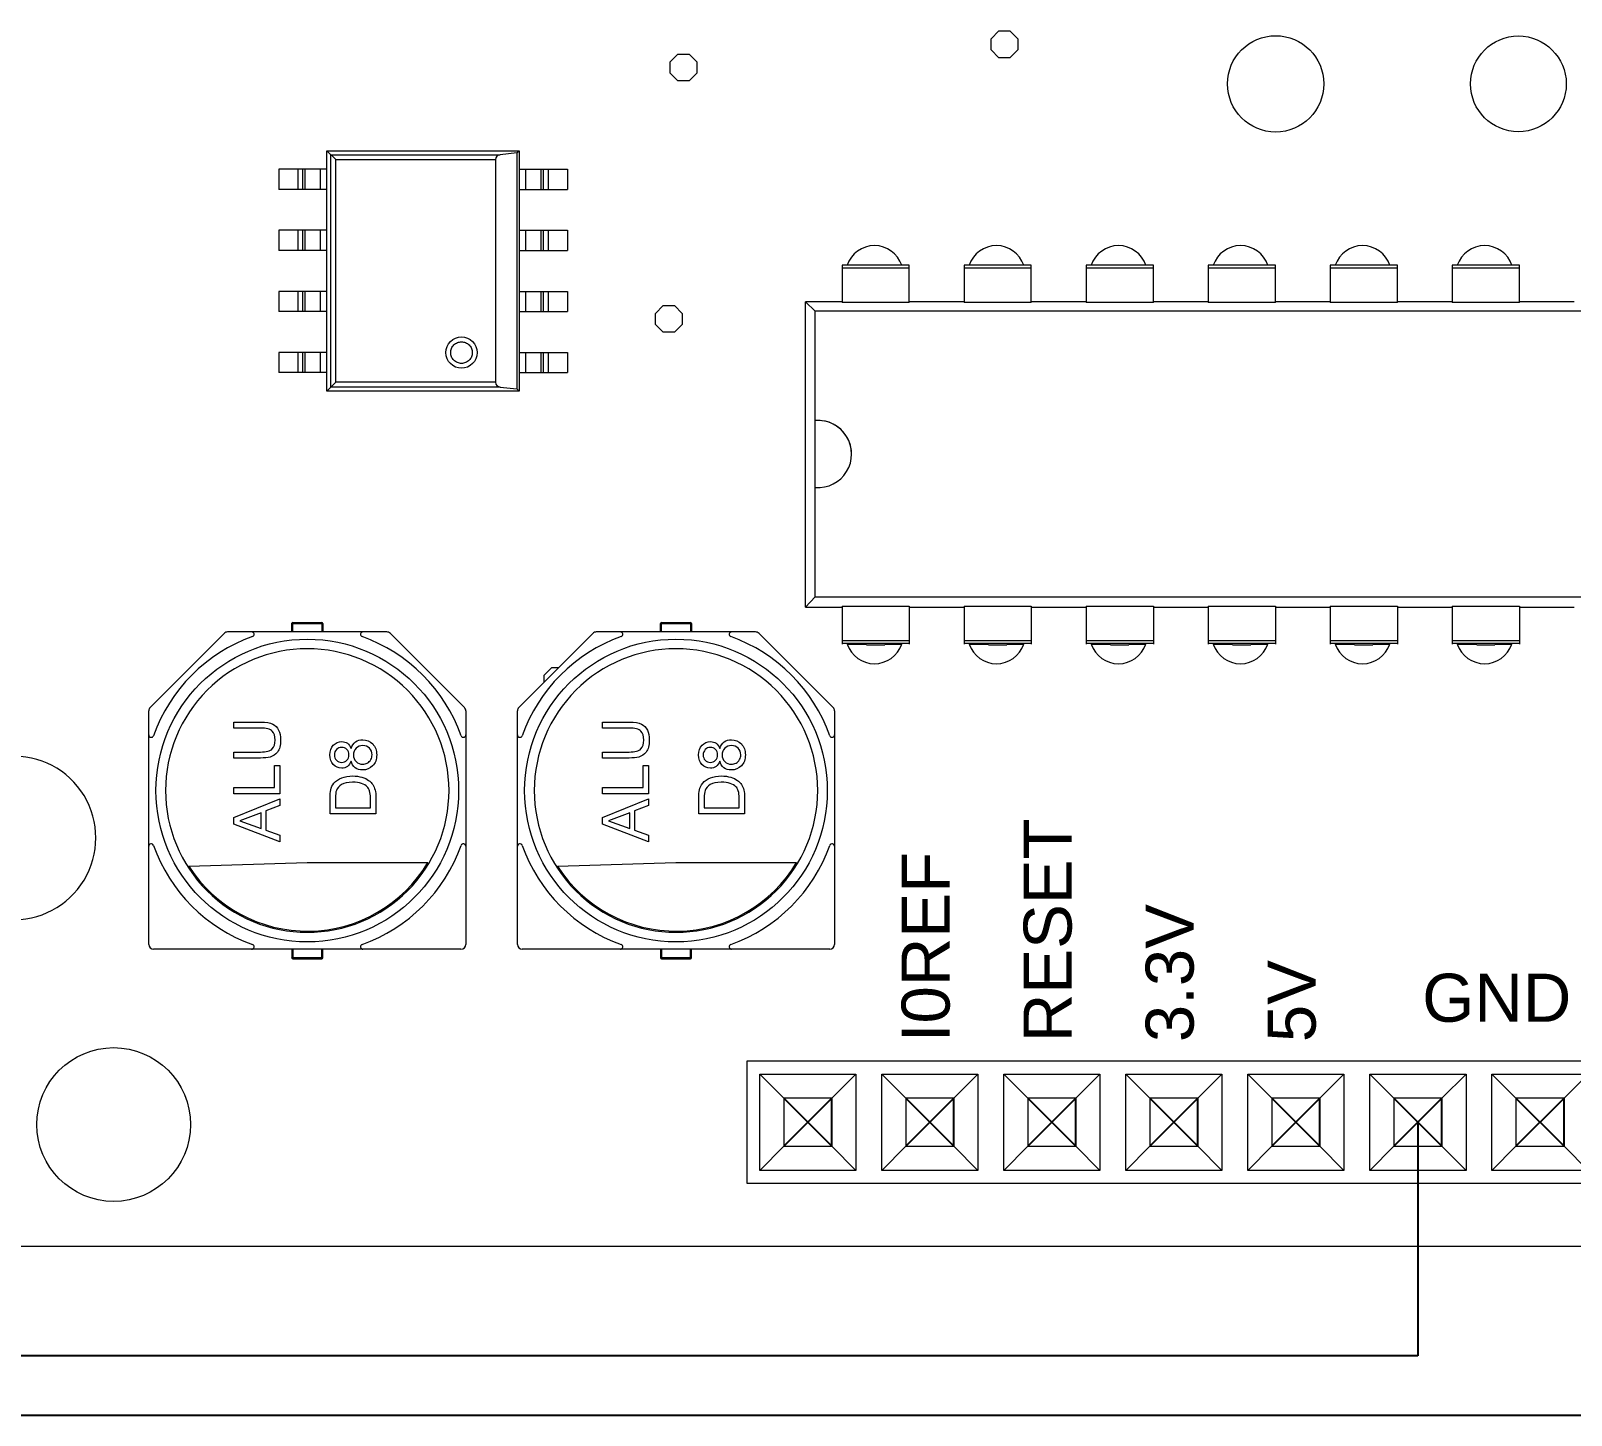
# Model space of a CAD drawing. Header units: millimetres. Extents: x 2530 to 3205, y 1639 to 2211.
# Drawn here: x 2886.7 to 2965.3, y 1768 to 1838.7 of the extents above; entities that cross this region are included whole.
import ezdxf

# ---------------------------------------------------------------- set-up
doc = ezdxf.new("R2010")
doc.units = ezdxf.units.MM
doc.linetypes.add('CONTINU', pattern=[0])
for name, color, linetype in [('1', 1, 'Continuous'), ('2', 2, 'CONTINU'), ('3', 3, 'CONTINU')]:
    doc.layers.add(name, color=color, linetype=linetype)
doc.styles.get("Standard").update_dxf_attribs({"font": 'arial.ttf'})

msp = doc.modelspace()

# ---------------------------------------------------------------- linework, layer by layer
for p, q in [((2957.48, 1782.983), (2957.48, 1771.064)), ((2957.48, 1771.064), (2746.466, 1771.064))]:
    msp.add_line(p, q)
at = {"color": 2}
msp.add_line((2827.461, 1768.041), (3038.174, 1768.041), dxfattribs=at)
at = {"layer": '1', "color": 7, "linetype": 'Continuous', "lineweight": 15}
for p, q in [((2935.689, 1838.266), (2936.09, 1838.667)), ((2935.689, 1837.698), (2935.689, 1838.266)), ((2936.09, 1838.667), (2936.657, 1838.667)), ((2936.657, 1838.667), (2937.059, 1838.266)), ((2937.059, 1838.266), (2937.059, 1837.698)), ((2919.31, 1837.083), (2919.711, 1837.484)), ((2919.711, 1837.484), (2920.279, 1837.484)), ((2920.279, 1837.484), (2920.68, 1837.083)), ((2936.09, 1837.297), (2935.689, 1837.698)), ((2936.657, 1837.297), (2936.09, 1837.297)), ((2937.059, 1837.698), (2936.657, 1837.297)), ((2919.31, 1836.515), (2919.31, 1837.083)), ((2919.711, 1836.114), (2919.31, 1836.515)), ((2920.68, 1836.515), (2920.279, 1836.114)), ((2920.68, 1837.083), (2920.68, 1836.515)), ((2920.279, 1836.114), (2919.711, 1836.114)), ((2902.247, 1832.1), (2901.8, 1832.547)), ((2901.8, 1832.547), (2911.607, 1832.547)), ((2901.8, 1820.288), (2901.8, 1832.547)), ((2902.004, 1832.343), (2910.639, 1832.343)), ((2902.004, 1820.492), (2902.004, 1832.343)), ((2902.247, 1832.1), (2910.396, 1832.1)), ((2902.247, 1820.735), (2902.247, 1832.1)), ((2910.396, 1832.1), (2910.396, 1820.735)), ((2911.496, 1832.436), (2910.639, 1832.343)), ((2911.496, 1832.436), (2911.607, 1832.547)), ((2911.496, 1832.436), (2911.496, 1820.399)), ((2911.607, 1832.547), (2911.607, 1820.288)), ((2901.8, 1831.603), (2899.334, 1831.603)), ((2899.334, 1831.603), (2899.334, 1830.574)), ((2900.322, 1830.574), (2900.322, 1831.603)), ((2900.552, 1831.603), (2900.552, 1830.574)), ((2900.674, 1831.603), (2900.674, 1830.574)), ((2901.452, 1831.603), (2901.452, 1830.574)), ((2911.607, 1831.603), (2914.073, 1831.603)), ((2911.955, 1830.574), (2911.955, 1831.603)), ((2912.733, 1830.574), (2912.733, 1831.603)), ((2912.855, 1830.574), (2912.855, 1831.603)), ((2913.086, 1831.603), (2913.086, 1830.574)), ((2914.073, 1831.603), (2914.073, 1830.574)), ((2901.8, 1830.574), (2899.334, 1830.574)), ((2911.607, 1830.574), (2914.073, 1830.574)), ((2901.8, 1828.49), (2899.334, 1828.49)), ((2899.334, 1828.49), (2899.334, 1827.46)), ((2900.322, 1827.46), (2900.322, 1828.49)), ((2900.552, 1828.49), (2900.552, 1827.46)), ((2900.674, 1828.49), (2900.674, 1827.46)), ((2901.452, 1828.49), (2901.452, 1827.46)), ((2911.607, 1828.49), (2914.073, 1828.49)), ((2911.955, 1827.46), (2911.955, 1828.49)), ((2912.733, 1827.46), (2912.733, 1828.49)), ((2912.855, 1827.46), (2912.855, 1828.49)), ((2913.086, 1828.49), (2913.086, 1827.46)), ((2914.073, 1828.49), (2914.073, 1827.46)), ((2901.8, 1827.46), (2899.334, 1827.46)), ((2911.607, 1827.46), (2914.073, 1827.46)), ((2928.093, 1826.709), (2928.093, 1824.803)), ((2931.518, 1826.709), (2928.093, 1826.709)), ((2931.518, 1826.554), (2928.093, 1826.554)), ((2931.518, 1824.803), (2931.518, 1826.709)), ((2934.321, 1826.709), (2934.321, 1824.803)), ((2937.746, 1826.709), (2934.321, 1826.709)), ((2937.746, 1826.554), (2934.321, 1826.554)), ((2937.746, 1824.803), (2937.746, 1826.709)), ((2940.548, 1826.709), (2940.548, 1824.803)), ((2943.974, 1826.709), (2940.548, 1826.709)), ((2943.974, 1826.554), (2940.548, 1826.554)), ((2943.974, 1824.803), (2943.974, 1826.709)), ((2946.776, 1826.709), (2946.776, 1824.803)), ((2950.201, 1826.709), (2946.776, 1826.709)), ((2950.201, 1826.554), (2946.776, 1826.554)), ((2950.201, 1824.803), (2950.201, 1826.709)), ((2953.004, 1826.709), (2953.004, 1824.803)), ((2956.429, 1826.709), (2953.004, 1826.709)), ((2956.429, 1826.554), (2953.004, 1826.554)), ((2956.429, 1824.803), (2956.429, 1826.709)), ((2959.231, 1826.709), (2959.231, 1824.803)), ((2962.656, 1826.709), (2959.231, 1826.709)), ((2962.656, 1826.554), (2959.231, 1826.554)), ((2962.656, 1824.803), (2962.656, 1826.709)), ((2901.8, 1825.376), (2899.334, 1825.376)), ((2899.334, 1825.376), (2899.334, 1824.346)), ((2900.322, 1824.346), (2900.322, 1825.376)), ((2900.552, 1825.376), (2900.552, 1824.346)), ((2900.674, 1825.376), (2900.674, 1824.346)), ((2901.452, 1825.376), (2901.452, 1824.346)), ((2911.607, 1825.376), (2914.073, 1825.376)), ((2911.955, 1824.346), (2911.955, 1825.376)), ((2912.733, 1824.346), (2912.733, 1825.376)), ((2912.855, 1824.346), (2912.855, 1825.376)), ((2913.086, 1825.376), (2913.086, 1824.346)), ((2914.073, 1825.376), (2914.073, 1824.346)), ((2926.225, 1809.271), (2926.225, 1824.84)), ((2926.225, 1824.84), (2926.722, 1824.363)), ((2928.093, 1824.84), (2926.225, 1824.84)), ((2931.518, 1824.803), (2928.093, 1824.803)), ((2934.321, 1824.84), (2931.518, 1824.84)), ((2937.746, 1824.803), (2934.321, 1824.803)), ((2940.548, 1824.84), (2937.746, 1824.84)), ((2943.974, 1824.803), (2940.548, 1824.803)), ((2946.776, 1824.84), (2943.974, 1824.84)), ((2950.201, 1824.803), (2946.776, 1824.803)), ((2953.004, 1824.84), (2950.201, 1824.84)), ((2956.429, 1824.803), (2953.004, 1824.803)), ((2959.231, 1824.84), (2956.429, 1824.84)), ((2962.656, 1824.803), (2959.231, 1824.803)), ((2965.459, 1824.84), (2962.656, 1824.84)), ((2901.8, 1824.346), (2899.334, 1824.346)), ((2911.607, 1824.346), (2914.073, 1824.346)), ((2918.563, 1824.254), (2918.964, 1824.655)), ((2918.563, 1823.686), (2918.563, 1824.254)), ((2918.964, 1824.655), (2919.531, 1824.655)), ((2919.531, 1824.655), (2919.933, 1824.254)), ((2919.933, 1824.254), (2919.933, 1823.686)), ((2926.722, 1818.782), (2926.722, 1824.363)), ((3013.849, 1824.363), (2926.722, 1824.363)), ((2918.964, 1823.285), (2918.563, 1823.686)), ((2919.531, 1823.285), (2918.964, 1823.285)), ((2919.933, 1823.686), (2919.531, 1823.285)), ((2901.8, 1822.262), (2899.334, 1822.262)), ((2899.334, 1822.262), (2899.334, 1821.232)), ((2900.322, 1821.232), (2900.322, 1822.262)), ((2900.552, 1822.262), (2900.552, 1821.232)), ((2900.674, 1822.262), (2900.674, 1821.232)), ((2901.452, 1822.262), (2901.452, 1821.232)), ((2911.607, 1822.262), (2914.073, 1822.262)), ((2911.955, 1821.232), (2911.955, 1822.262)), ((2912.733, 1821.232), (2912.733, 1822.262)), ((2912.855, 1821.232), (2912.855, 1822.262)), ((2913.086, 1822.262), (2913.086, 1821.232)), ((2914.073, 1822.262), (2914.073, 1821.232)), ((2901.8, 1821.232), (2899.334, 1821.232)), ((2911.607, 1821.232), (2914.073, 1821.232)), ((2902.247, 1820.735), (2901.8, 1820.288)), ((2911.607, 1820.288), (2901.8, 1820.288)), ((2910.639, 1820.492), (2902.004, 1820.492)), ((2910.396, 1820.735), (2902.247, 1820.735)), ((2910.639, 1820.492), (2911.496, 1820.399)), ((2911.607, 1820.288), (2911.496, 1820.399)), ((2926.705, 1818.78), (2926.722, 1818.782)), ((2926.705, 1818.78), (2926.705, 1815.369)), ((2926.722, 1815.368), (2926.705, 1815.369)), ((2926.722, 1809.788), (2926.722, 1815.368)), ((2926.722, 1809.788), (2926.225, 1809.271)), ((2926.722, 1809.788), (3013.849, 1809.788)), ((2926.225, 1809.271), (2928.093, 1809.271)), ((2928.093, 1809.31), (2931.518, 1809.31)), ((2928.093, 1809.31), (2928.093, 1807.373)), ((2931.518, 1809.31), (2931.518, 1807.373)), ((2931.518, 1809.271), (2934.321, 1809.271)), ((2934.321, 1809.31), (2937.746, 1809.31)), ((2934.321, 1809.31), (2934.321, 1807.373)), ((2937.746, 1809.31), (2937.746, 1807.373)), ((2937.746, 1809.271), (2940.548, 1809.271)), ((2940.548, 1809.31), (2943.974, 1809.31)), ((2940.548, 1809.31), (2940.548, 1807.373)), ((2943.974, 1809.31), (2943.974, 1807.373)), ((2943.974, 1809.271), (2946.776, 1809.271)), ((2946.776, 1809.31), (2950.201, 1809.31)), ((2946.776, 1809.31), (2946.776, 1807.373)), ((2950.201, 1809.31), (2950.201, 1807.373)), ((2950.201, 1809.271), (2953.004, 1809.271)), ((2953.004, 1809.31), (2956.429, 1809.31)), ((2953.004, 1809.31), (2953.004, 1807.373)), ((2956.429, 1809.31), (2956.429, 1807.373)), ((2956.429, 1809.271), (2959.231, 1809.271)), ((2959.231, 1809.31), (2962.656, 1809.31)), ((2959.231, 1809.31), (2959.231, 1807.373)), ((2962.656, 1809.31), (2962.656, 1807.373)), ((2962.656, 1809.271), (2965.459, 1809.271)), ((2899.997, 1807.999), (2899.997, 1808.428)), ((2899.997, 1808.428), (2901.591, 1808.428)), ((2900.058, 1807.999), (2900.058, 1808.489)), ((2900.058, 1808.489), (2901.529, 1808.489)), ((2901.529, 1808.489), (2901.529, 1807.999)), ((2901.591, 1808.428), (2901.591, 1807.999)), ((2918.814, 1807.999), (2918.814, 1808.428)), ((2918.814, 1808.428), (2920.408, 1808.428)), ((2918.876, 1807.999), (2918.876, 1808.489)), ((2918.876, 1808.489), (2920.347, 1808.489)), ((2920.347, 1808.489), (2920.347, 1807.999)), ((2920.408, 1808.428), (2920.408, 1807.999)), ((2892.774, 1804.148), (2896.554, 1807.927)), ((2904.86, 1807.999), (2896.727, 1807.999)), ((2905.034, 1807.927), (2908.813, 1804.148)), ((2911.592, 1804.148), (2915.371, 1807.927)), ((2923.678, 1807.999), (2915.545, 1807.999)), ((2923.851, 1807.927), (2927.63, 1804.148)), ((2928.093, 1807.56), (2931.518, 1807.56)), ((2934.321, 1807.56), (2937.746, 1807.56)), ((2940.548, 1807.56), (2943.974, 1807.56)), ((2946.776, 1807.56), (2950.201, 1807.56)), ((2953.004, 1807.56), (2956.429, 1807.56)), ((2959.231, 1807.56), (2962.656, 1807.56)), ((2931.518, 1807.403), (2928.093, 1807.403)), ((2928.35, 1807.369), (2929.339, 1807.365)), ((2929.339, 1807.365), (2929.339, 1807.346)), ((2929.339, 1807.346), (2930.273, 1807.346)), ((2930.273, 1807.365), (2931.131, 1807.368)), ((2930.273, 1807.346), (2930.273, 1807.365)), ((2937.746, 1807.403), (2934.321, 1807.403)), ((2934.578, 1807.369), (2935.566, 1807.365)), ((2935.566, 1807.365), (2935.566, 1807.346)), ((2935.566, 1807.346), (2936.5, 1807.346)), ((2936.5, 1807.365), (2937.358, 1807.368)), ((2936.5, 1807.346), (2936.5, 1807.365)), ((2943.974, 1807.403), (2940.548, 1807.403)), ((2940.806, 1807.369), (2941.794, 1807.365)), ((2941.794, 1807.365), (2941.794, 1807.346)), ((2941.794, 1807.346), (2942.728, 1807.346)), ((2942.728, 1807.365), (2943.586, 1807.368)), ((2942.728, 1807.346), (2942.728, 1807.365)), ((2950.201, 1807.403), (2946.776, 1807.403)), ((2947.033, 1807.369), (2948.022, 1807.365)), ((2948.022, 1807.365), (2948.022, 1807.346)), ((2948.022, 1807.346), (2948.956, 1807.346)), ((2948.956, 1807.365), (2949.814, 1807.368)), ((2948.956, 1807.346), (2948.956, 1807.365)), ((2956.429, 1807.403), (2953.004, 1807.403)), ((2953.261, 1807.369), (2954.249, 1807.365)), ((2954.249, 1807.365), (2954.249, 1807.346)), ((2954.249, 1807.346), (2955.183, 1807.346)), ((2955.183, 1807.365), (2956.041, 1807.368)), ((2955.183, 1807.346), (2955.183, 1807.365)), ((2962.656, 1807.403), (2959.231, 1807.403)), ((2959.489, 1807.369), (2960.477, 1807.365)), ((2960.477, 1807.365), (2960.477, 1807.346)), ((2960.477, 1807.346), (2961.411, 1807.346)), ((2961.411, 1807.365), (2962.269, 1807.368)), ((2961.411, 1807.346), (2961.411, 1807.365)), ((2912.877, 1805.791), (2913.278, 1806.192)), ((2913.278, 1806.192), (2913.636, 1806.192)), ((2912.877, 1805.432), (2912.877, 1805.791)), ((2892.703, 1792.062), (2892.703, 1803.974)), ((2908.885, 1803.974), (2908.885, 1792.062)), ((2911.52, 1792.062), (2911.52, 1803.974)), ((2927.702, 1803.974), (2927.702, 1792.062)), ((2897.051, 1803.403), (2898.405, 1803.403)), ((2897.051, 1803.092), (2897.051, 1803.403)), ((2898.4, 1803.092), (2897.051, 1803.092)), ((2915.869, 1803.403), (2917.223, 1803.403)), ((2915.869, 1803.092), (2915.869, 1803.403)), ((2917.218, 1803.092), (2915.869, 1803.092)), ((2897.051, 1801.566), (2897.051, 1801.874)), ((2897.051, 1801.874), (2898.4, 1801.874)), ((2898.405, 1801.566), (2897.051, 1801.566)), ((2899.114, 1801.194), (2899.392, 1801.194)), ((2899.114, 1800.056), (2899.114, 1801.194)), ((2899.392, 1801.194), (2899.392, 1799.747)), ((2915.869, 1801.566), (2915.869, 1801.874)), ((2915.869, 1801.874), (2917.218, 1801.874)), ((2917.223, 1801.566), (2915.869, 1801.566)), ((2917.931, 1800.056), (2917.931, 1801.194)), ((2917.931, 1801.194), (2918.209, 1801.194)), ((2918.209, 1801.194), (2918.209, 1799.747)), ((2897.051, 1800.056), (2899.114, 1800.056)), ((2897.051, 1799.747), (2897.051, 1800.056)), ((2899.392, 1799.747), (2897.051, 1799.747)), ((2904.295, 1799.56), (2904.295, 1798.716)), ((2915.869, 1799.747), (2915.869, 1800.056)), ((2915.869, 1800.056), (2917.931, 1800.056)), ((2918.209, 1799.747), (2915.869, 1799.747)), ((2923.113, 1799.56), (2923.113, 1798.716)), ((2897.051, 1798.533), (2899.392, 1799.487)), ((2898.434, 1798.775), (2897.348, 1798.363)), ((2898.434, 1797.97), (2898.434, 1798.775)), ((2899.392, 1799.138), (2898.679, 1798.867)), ((2898.679, 1798.867), (2898.679, 1797.887)), ((2899.392, 1799.487), (2899.392, 1799.138)), ((2901.955, 1798.716), (2901.955, 1799.522)), ((2902.231, 1799.517), (2902.231, 1799.025)), ((2902.231, 1799.025), (2904.019, 1799.025)), ((2904.019, 1799.025), (2904.019, 1799.526)), ((2915.869, 1798.533), (2918.209, 1799.487)), ((2917.251, 1798.775), (2916.166, 1798.363)), ((2917.251, 1797.97), (2917.251, 1798.775)), ((2918.209, 1799.138), (2917.497, 1798.867)), ((2917.497, 1798.867), (2917.497, 1797.887)), ((2918.209, 1799.487), (2918.209, 1799.138)), ((2920.772, 1798.716), (2920.772, 1799.522)), ((2921.049, 1799.517), (2921.049, 1799.025)), ((2921.049, 1799.025), (2922.836, 1799.025)), ((2922.836, 1799.025), (2922.836, 1799.526)), ((2897.051, 1798.199), (2897.051, 1798.533)), ((2899.392, 1797.3), (2897.051, 1798.199)), ((2897.348, 1798.363), (2898.434, 1797.97)), ((2904.295, 1798.716), (2901.955, 1798.716)), ((2915.869, 1798.199), (2915.869, 1798.533)), ((2918.209, 1797.3), (2915.869, 1798.199)), ((2916.166, 1798.363), (2917.251, 1797.97)), ((2923.113, 1798.716), (2920.772, 1798.716)), ((2898.679, 1797.887), (2899.392, 1797.628)), ((2899.392, 1797.628), (2899.392, 1797.3)), ((2917.497, 1797.887), (2918.209, 1797.628)), ((2918.209, 1797.628), (2918.209, 1797.3)), ((2894.746, 1796.054), (2900.794, 1796.23)), ((2900.794, 1796.23), (2906.95, 1796.23)), ((2913.563, 1796.054), (2919.611, 1796.23)), ((2919.611, 1796.23), (2925.768, 1796.23)), ((2908.639, 1791.817), (2892.948, 1791.817)), ((2899.997, 1791.817), (2899.997, 1791.388)), ((2900.058, 1791.817), (2900.058, 1791.326)), ((2901.529, 1791.326), (2901.529, 1791.817)), ((2901.591, 1791.388), (2901.591, 1791.817)), ((2927.457, 1791.817), (2911.765, 1791.817)), ((2918.814, 1791.817), (2918.814, 1791.388)), ((2918.876, 1791.817), (2918.876, 1791.326)), ((2920.347, 1791.326), (2920.347, 1791.817)), ((2920.408, 1791.388), (2920.408, 1791.817)), ((2899.997, 1791.388), (2901.591, 1791.388)), ((2900.058, 1791.326), (2901.529, 1791.326)), ((2918.814, 1791.388), (2920.408, 1791.388)), ((2918.876, 1791.326), (2920.347, 1791.326)), ((2923.228, 1786.097), (2923.228, 1779.87)), ((2960.594, 1786.097), (2923.228, 1786.097)), ((2923.89, 1785.435), (2928.794, 1785.435)), ((2923.89, 1780.532), (2923.89, 1785.435)), ((2925.116, 1784.209), (2923.89, 1785.435)), ((2928.794, 1785.435), (2927.568, 1784.209)), ((2928.794, 1785.435), (2928.794, 1780.532)), ((2931.344, 1784.209), (2930.118, 1785.435)), ((2930.118, 1785.435), (2935.022, 1785.435)), ((2930.118, 1780.532), (2930.118, 1785.435)), ((2935.022, 1785.435), (2933.796, 1784.209)), ((2935.022, 1785.435), (2935.022, 1780.532)), ((2973.049, 1786.097), (2935.684, 1786.097)), ((2936.346, 1785.435), (2941.249, 1785.435)), ((2936.346, 1780.532), (2936.346, 1785.435)), ((2937.572, 1784.209), (2936.346, 1785.435)), ((2941.249, 1785.435), (2940.023, 1784.209)), ((2941.249, 1785.435), (2941.249, 1780.532)), ((2943.799, 1784.209), (2942.573, 1785.435)), ((2942.573, 1785.435), (2947.477, 1785.435)), ((2942.573, 1780.532), (2942.573, 1785.435)), ((2947.477, 1785.435), (2946.251, 1784.209)), ((2947.477, 1785.435), (2947.477, 1780.532)), ((2948.801, 1780.532), (2948.801, 1785.435)), ((2950.027, 1784.209), (2948.801, 1785.435)), ((2948.801, 1785.435), (2953.704, 1785.435)), ((2953.704, 1785.435), (2952.479, 1784.209)), ((2953.704, 1785.435), (2953.704, 1780.532)), ((2955.028, 1785.435), (2959.932, 1785.435)), ((2955.028, 1780.532), (2955.028, 1785.435)), ((2956.254, 1784.209), (2955.028, 1785.435)), ((2959.932, 1785.435), (2958.706, 1784.209)), ((2959.932, 1785.435), (2959.932, 1780.532)), ((2961.256, 1785.435), (2966.16, 1785.435)), ((2961.256, 1780.532), (2961.256, 1785.435)), ((2962.482, 1784.209), (2961.256, 1785.435)), ((2966.16, 1785.435), (2964.934, 1784.209)), ((2927.568, 1781.758), (2927.568, 1784.209)), ((2933.796, 1781.758), (2933.796, 1784.209)), ((2940.023, 1781.758), (2940.023, 1784.209)), ((2946.251, 1781.758), (2946.251, 1784.209)), ((2952.479, 1781.758), (2952.479, 1784.209)), ((2958.706, 1781.758), (2958.706, 1784.209)), ((2964.934, 1781.758), (2964.934, 1784.209)), ((2925.116, 1781.758), (2923.89, 1780.532)), ((2928.794, 1780.532), (2927.568, 1781.758)), ((2931.344, 1781.758), (2930.118, 1780.532)), ((2935.022, 1780.532), (2933.796, 1781.758)), ((2937.572, 1781.758), (2936.346, 1780.532)), ((2941.249, 1780.532), (2940.023, 1781.758)), ((2943.799, 1781.758), (2942.573, 1780.532)), ((2947.477, 1780.532), (2946.251, 1781.758)), ((2950.027, 1781.758), (2948.801, 1780.532)), ((2953.704, 1780.532), (2952.479, 1781.758)), ((2956.254, 1781.758), (2955.028, 1780.532)), ((2959.932, 1780.532), (2958.706, 1781.758)), ((2962.482, 1781.758), (2961.256, 1780.532)), ((2966.16, 1780.532), (2964.934, 1781.758)), ((2928.794, 1780.532), (2923.89, 1780.532)), ((2935.022, 1780.532), (2930.118, 1780.532)), ((2941.249, 1780.532), (2936.346, 1780.532)), ((2947.477, 1780.532), (2942.573, 1780.532)), ((2953.704, 1780.532), (2948.801, 1780.532)), ((2959.932, 1780.532), (2955.028, 1780.532)), ((2966.16, 1780.532), (2961.256, 1780.532)), ((2923.228, 1779.87), (2960.594, 1779.87)), ((2935.684, 1779.87), (2973.049, 1779.87))]:
    msp.add_line(p, q, dxfattribs=at)
for centre, radius in [((2950.217, 1835.961), 2.457), ((2962.605, 1835.961), 2.443), ((2908.665, 1822.25), 0.797), ((2900.794, 1799.908), 7.723), ((2919.611, 1799.908), 7.723), ((2890.912, 1782.868), 3.923)]:
    msp.add_circle(centre, radius, dxfattribs=at)
for centre, radius, start, end in [((2910.654, 1832.086), 0.258, 93.16784, 176.83216), ((2929.741, 1826.238), 1.471, 18.63743, 161.36257), ((2935.968, 1826.238), 1.471, 18.63743, 161.36257), ((2942.196, 1826.238), 1.471, 18.63743, 161.36257), ((2948.424, 1826.238), 1.471, 18.63743, 161.36257), ((2954.651, 1826.238), 1.471, 18.63743, 161.36257), ((2960.879, 1826.238), 1.471, 18.63743, 161.36257), ((2910.654, 1820.75), 0.258, 183.16784, 266.83216), ((2926.86, 1817.075), 1.713, 0.00043, 95.17721), ((2926.86, 1817.075), 1.713, 265.38624, 94.61376), ((2900.058, 1808.428), 0.0613, 90, 180), ((2901.529, 1808.428), 0.0613, 0, 90), ((2918.876, 1808.428), 0.0613, 90, 180), ((2920.347, 1808.428), 0.0613, 0, 90), ((2900.794, 1799.908), 8.336, 109.60486, 160.39514), ((2896.727, 1807.754), 0.245, 90, 135), ((2897.955, 1807.876), 0.123, 289.60486, 90), ((2903.632, 1807.876), 0.123, 90, 250.39514), ((2900.794, 1799.908), 8.336, 19.60486, 70.39514), ((2904.86, 1807.754), 0.245, 45, 90), ((2919.611, 1799.908), 8.336, 109.60486, 160.39514), ((2915.545, 1807.754), 0.245, 90, 135), ((2916.773, 1807.876), 0.123, 289.60486, 90), ((2922.449, 1807.876), 0.123, 90, 250.39514), ((2919.611, 1799.908), 8.336, 19.60486, 70.39514), ((2923.678, 1807.754), 0.245, 45, 90), ((2929.741, 1807.85), 1.471, 199.08728, 340.89255), ((2935.968, 1807.85), 1.471, 199.08728, 340.89255), ((2942.196, 1807.85), 1.471, 199.08728, 340.89255), ((2948.424, 1807.85), 1.471, 199.08728, 340.89255), ((2954.651, 1807.85), 1.471, 199.08728, 340.89255), ((2960.879, 1807.85), 1.471, 199.08728, 340.89255), ((2892.948, 1803.974), 0.245, 135, 180), ((2908.639, 1803.974), 0.245, 0, 45), ((2911.765, 1803.974), 0.245, 135, 180), ((2927.457, 1803.974), 0.245, 0, 45), ((2892.825, 1802.746), 0.123, 180, 340.39514), ((2908.762, 1802.746), 0.123, 199.60486, 0), ((2911.643, 1802.746), 0.123, 180, 340.39514), ((2927.58, 1802.746), 0.123, 199.60486, 0), ((2885.833, 1797.493), 4.168, 266.47301, 93.52699), ((2892.825, 1797.07), 0.123, 19.60486, 180), ((2908.762, 1797.07), 0.123, 0, 160.39514), ((2911.643, 1797.07), 0.123, 19.60486, 180), ((2927.58, 1797.07), 0.123, 0, 160.39514), ((2900.794, 1799.908), 8.336, 199.60486, 250.39514), ((2900.794, 1799.908), 8.336, 289.60486, 340.39514), ((2919.611, 1799.908), 8.336, 199.60486, 250.39514), ((2919.611, 1799.908), 8.336, 289.60486, 340.39514), ((2900.794, 1799.908), 7.172, 212.50844, 329.14811), ((2919.611, 1799.908), 7.172, 212.50844, 329.14811), ((2892.948, 1792.062), 0.245, 180, 270), ((2897.955, 1791.939), 0.123, 270, 70.39514), ((2903.632, 1791.939), 0.123, 109.60486, 270), ((2908.639, 1792.062), 0.245, 270, 0), ((2911.765, 1792.062), 0.245, 180, 270), ((2916.773, 1791.939), 0.123, 270, 70.39514), ((2922.449, 1791.939), 0.123, 109.60486, 270), ((2927.457, 1792.062), 0.245, 270, 0), ((2900.058, 1791.388), 0.0613, 180, 270), ((2901.529, 1791.388), 0.0613, 270, 0), ((2918.876, 1791.388), 0.0613, 180, 270), ((2920.347, 1791.388), 0.0613, 270, 0)]:
    msp.add_arc(centre, radius, start, end, dxfattribs=at)
for points, knots in [([(2908.665, 1822.801), (2908.592, 1822.802), (2908.447, 1822.775), (2908.266, 1822.649), (2908.139, 1822.468), (2908.1, 1822.25), (2908.139, 1822.032), (2908.266, 1821.851), (2908.447, 1821.724), (2908.665, 1821.685), (2908.883, 1821.724), (2909.064, 1821.85), (2909.191, 1822.032), (2909.23, 1822.249), (2909.191, 1822.467), (2909.063, 1822.652), (2908.879, 1822.774), (2908.734, 1822.801), (2908.665, 1822.801)], [0, 0, 0, 0, 0.0625896, 0.1249806, 0.1872951, 0.2500126, 0.312327, 0.3750442, 0.4373588, 0.5000763, 0.5623906, 0.6251078, 0.6874224, 0.7501399, 0.8124542, 0.8751715, 0.9400552, 1, 1, 1, 1]), ([(2900.794, 1807.141), (2902.712, 1807.141), (2904.552, 1806.379), (2907.264, 1803.666), (2908.027, 1801.826), (2908.027, 1797.99), (2907.264, 1796.15), (2904.552, 1793.437), (2902.712, 1792.675), (2898.875, 1792.675), (2897.036, 1793.437), (2894.323, 1796.15), (2893.561, 1797.99), (2893.561, 1801.826), (2894.323, 1803.666), (2897.036, 1806.379), (2898.875, 1807.141), (2900.794, 1807.141)], [0, 0, 0, 0, 0.125, 0.125, 0.25, 0.25, 0.375, 0.375, 0.5, 0.5, 0.625, 0.625, 0.75, 0.75, 0.875, 0.875, 1, 1, 1, 1]), ([(2919.611, 1807.141), (2921.529, 1807.141), (2923.369, 1806.379), (2926.082, 1803.666), (2926.844, 1801.826), (2926.844, 1797.99), (2926.082, 1796.15), (2923.369, 1793.437), (2921.529, 1792.675), (2917.693, 1792.675), (2915.853, 1793.437), (2913.14, 1796.15), (2912.378, 1797.99), (2912.378, 1801.826), (2913.14, 1803.666), (2915.853, 1806.379), (2917.693, 1807.141), (2919.611, 1807.141)], [0, 0, 0, 0, 0.125, 0.125, 0.25, 0.25, 0.375, 0.375, 0.5, 0.5, 0.625, 0.625, 0.75, 0.75, 0.875, 0.875, 1, 1, 1, 1])]:
    msp.add_open_spline(points, degree=3, knots=knots, dxfattribs=at)
for points in [[(2899.007, 1802.937), (2898.91, 1803.04), (2898.708, 1803.092), (2898.4, 1803.092)], [(2899.007, 1802.937), (2898.91, 1803.04), (2898.708, 1803.092), (2898.4, 1803.092)], [(2898.405, 1803.403), (2898.689, 1803.403), (2898.897, 1803.369), (2899.031, 1803.301)], [(2898.405, 1803.403), (2898.689, 1803.403), (2898.897, 1803.369), (2899.031, 1803.301)], [(2899.152, 1802.483), (2899.152, 1802.682), (2899.104, 1802.834), (2899.007, 1802.937)], [(2899.152, 1802.483), (2899.152, 1802.682), (2899.104, 1802.834), (2899.007, 1802.937)], [(2899.031, 1803.301), (2899.165, 1803.234), (2899.266, 1803.132), (2899.332, 1802.996)], [(2899.031, 1803.301), (2899.165, 1803.234), (2899.266, 1803.132), (2899.332, 1802.996)], [(2899.332, 1802.996), (2899.398, 1802.859), (2899.431, 1802.688), (2899.431, 1802.483)], [(2899.332, 1802.996), (2899.398, 1802.859), (2899.431, 1802.688), (2899.431, 1802.483)], [(2917.824, 1802.937), (2917.727, 1803.04), (2917.525, 1803.092), (2917.218, 1803.092)], [(2917.824, 1802.937), (2917.727, 1803.04), (2917.525, 1803.092), (2917.218, 1803.092)], [(2917.223, 1803.403), (2917.506, 1803.403), (2917.715, 1803.369), (2917.849, 1803.301)], [(2917.223, 1803.403), (2917.506, 1803.403), (2917.715, 1803.369), (2917.849, 1803.301)], [(2917.97, 1802.483), (2917.97, 1802.682), (2917.921, 1802.834), (2917.824, 1802.937)], [(2917.97, 1802.483), (2917.97, 1802.682), (2917.921, 1802.834), (2917.824, 1802.937)], [(2917.849, 1803.301), (2917.983, 1803.234), (2918.083, 1803.132), (2918.149, 1802.996)], [(2917.849, 1803.301), (2917.983, 1803.234), (2918.083, 1803.132), (2918.149, 1802.996)], [(2918.149, 1802.996), (2918.216, 1802.859), (2918.249, 1802.688), (2918.249, 1802.483)], [(2918.149, 1802.996), (2918.216, 1802.859), (2918.249, 1802.688), (2918.249, 1802.483)], [(2898.4, 1801.874), (2898.708, 1801.874), (2898.91, 1801.926), (2899.007, 1802.029)], [(2898.4, 1801.874), (2898.708, 1801.874), (2898.91, 1801.926), (2899.007, 1802.029)], [(2899.007, 1802.029), (2899.104, 1802.133), (2899.152, 1802.284), (2899.152, 1802.483)], [(2899.007, 1802.029), (2899.104, 1802.133), (2899.152, 1802.284), (2899.152, 1802.483)], [(2899.431, 1802.483), (2899.431, 1802.211), (2899.379, 1802.008), (2899.273, 1801.874)], [(2899.431, 1802.483), (2899.431, 1802.211), (2899.379, 1802.008), (2899.273, 1801.874)], [(2901.945, 1801.724), (2901.945, 1801.928), (2902.005, 1802.092), (2902.123, 1802.217)], [(2901.945, 1801.724), (2901.945, 1801.928), (2902.005, 1802.092), (2902.123, 1802.217)], [(2902.123, 1802.217), (2902.242, 1802.341), (2902.386, 1802.404), (2902.557, 1802.404)], [(2902.123, 1802.217), (2902.242, 1802.341), (2902.386, 1802.404), (2902.557, 1802.404)], [(2902.289, 1801.998), (2902.217, 1801.925), (2902.181, 1801.835), (2902.181, 1801.726)], [(2902.289, 1801.998), (2902.217, 1801.925), (2902.181, 1801.835), (2902.181, 1801.726)], [(2902.555, 1802.108), (2902.449, 1802.108), (2902.361, 1802.071), (2902.289, 1801.998)], [(2902.555, 1802.108), (2902.449, 1802.108), (2902.361, 1802.071), (2902.289, 1801.998)], [(2902.811, 1802.002), (2902.742, 1802.073), (2902.656, 1802.108), (2902.555, 1802.108)], [(2902.811, 1802.002), (2902.742, 1802.073), (2902.656, 1802.108), (2902.555, 1802.108)], [(2902.557, 1802.404), (2902.666, 1802.404), (2902.76, 1802.375), (2902.84, 1802.318)], [(2902.557, 1802.404), (2902.666, 1802.404), (2902.76, 1802.375), (2902.84, 1802.318)], [(2902.916, 1801.73), (2902.916, 1801.84), (2902.881, 1801.931), (2902.811, 1802.002)], [(2902.916, 1801.73), (2902.916, 1801.84), (2902.881, 1801.931), (2902.811, 1802.002)], [(2902.84, 1802.318), (2902.92, 1802.261), (2902.982, 1802.174), (2903.026, 1802.059)], [(2902.84, 1802.318), (2902.92, 1802.261), (2902.982, 1802.174), (2903.026, 1802.059)], [(2903.026, 1802.059), (2903.073, 1802.202), (2903.149, 1802.312), (2903.253, 1802.387)], [(2903.026, 1802.059), (2903.073, 1802.202), (2903.149, 1802.312), (2903.253, 1802.387)], [(2903.287, 1802.067), (2903.196, 1801.975), (2903.151, 1801.86), (2903.151, 1801.721)], [(2903.287, 1802.067), (2903.196, 1801.975), (2903.151, 1801.86), (2903.151, 1801.721)], [(2903.253, 1802.387), (2903.357, 1802.462), (2903.482, 1802.499), (2903.626, 1802.499)], [(2903.253, 1802.387), (2903.357, 1802.462), (2903.482, 1802.499), (2903.626, 1802.499)], [(2903.63, 1802.205), (2903.492, 1802.205), (2903.377, 1802.159), (2903.287, 1802.067)], [(2903.63, 1802.205), (2903.492, 1802.205), (2903.377, 1802.159), (2903.287, 1802.067)], [(2903.626, 1802.499), (2903.826, 1802.499), (2903.995, 1802.428), (2904.131, 1802.287)], [(2903.626, 1802.499), (2903.826, 1802.499), (2903.995, 1802.428), (2904.131, 1802.287)], [(2903.967, 1802.071), (2903.878, 1802.16), (2903.766, 1802.205), (2903.63, 1802.205)], [(2903.967, 1802.071), (2903.878, 1802.16), (2903.766, 1802.205), (2903.63, 1802.205)], [(2904.099, 1801.731), (2904.099, 1801.868), (2904.055, 1801.981), (2903.967, 1802.071)], [(2904.099, 1801.731), (2904.099, 1801.868), (2904.055, 1801.981), (2903.967, 1802.071)], [(2904.131, 1802.287), (2904.267, 1802.145), (2904.335, 1801.959), (2904.335, 1801.728)], [(2904.131, 1802.287), (2904.267, 1802.145), (2904.335, 1801.959), (2904.335, 1801.728)], [(2917.218, 1801.874), (2917.525, 1801.874), (2917.727, 1801.926), (2917.824, 1802.029)], [(2917.218, 1801.874), (2917.525, 1801.874), (2917.727, 1801.926), (2917.824, 1802.029)], [(2917.824, 1802.029), (2917.921, 1802.133), (2917.97, 1802.284), (2917.97, 1802.483)], [(2917.824, 1802.029), (2917.921, 1802.133), (2917.97, 1802.284), (2917.97, 1802.483)], [(2918.249, 1802.483), (2918.249, 1802.211), (2918.196, 1802.008), (2918.091, 1801.874)], [(2918.249, 1802.483), (2918.249, 1802.211), (2918.196, 1802.008), (2918.091, 1801.874)], [(2920.763, 1801.724), (2920.763, 1801.928), (2920.822, 1802.092), (2920.941, 1802.217)], [(2920.763, 1801.724), (2920.763, 1801.928), (2920.822, 1802.092), (2920.941, 1802.217)], [(2920.941, 1802.217), (2921.059, 1802.341), (2921.204, 1802.404), (2921.375, 1802.404)], [(2920.941, 1802.217), (2921.059, 1802.341), (2921.204, 1802.404), (2921.375, 1802.404)], [(2921.106, 1801.998), (2921.035, 1801.925), (2920.999, 1801.835), (2920.999, 1801.726)], [(2921.106, 1801.998), (2921.035, 1801.925), (2920.999, 1801.835), (2920.999, 1801.726)], [(2921.372, 1802.108), (2921.267, 1802.108), (2921.178, 1802.071), (2921.106, 1801.998)], [(2921.372, 1802.108), (2921.267, 1802.108), (2921.178, 1802.071), (2921.106, 1801.998)], [(2921.629, 1802.002), (2921.559, 1802.073), (2921.474, 1802.108), (2921.372, 1802.108)], [(2921.629, 1802.002), (2921.559, 1802.073), (2921.474, 1802.108), (2921.372, 1802.108)], [(2921.375, 1802.404), (2921.483, 1802.404), (2921.577, 1802.375), (2921.658, 1802.318)], [(2921.375, 1802.404), (2921.483, 1802.404), (2921.577, 1802.375), (2921.658, 1802.318)], [(2921.734, 1801.73), (2921.734, 1801.84), (2921.699, 1801.931), (2921.629, 1802.002)], [(2921.734, 1801.73), (2921.734, 1801.84), (2921.699, 1801.931), (2921.629, 1802.002)], [(2921.658, 1802.318), (2921.738, 1802.261), (2921.8, 1802.174), (2921.844, 1802.059)], [(2921.658, 1802.318), (2921.738, 1802.261), (2921.8, 1802.174), (2921.844, 1802.059)], [(2921.844, 1802.059), (2921.891, 1802.202), (2921.967, 1802.312), (2922.071, 1802.387)], [(2921.844, 1802.059), (2921.891, 1802.202), (2921.967, 1802.312), (2922.071, 1802.387)], [(2922.104, 1802.067), (2922.014, 1801.975), (2921.968, 1801.86), (2921.968, 1801.721)], [(2922.104, 1802.067), (2922.014, 1801.975), (2921.968, 1801.86), (2921.968, 1801.721)], [(2922.071, 1802.387), (2922.175, 1802.462), (2922.299, 1802.499), (2922.444, 1802.499)], [(2922.071, 1802.387), (2922.175, 1802.462), (2922.299, 1802.499), (2922.444, 1802.499)], [(2922.447, 1802.205), (2922.309, 1802.205), (2922.195, 1802.159), (2922.104, 1802.067)], [(2922.447, 1802.205), (2922.309, 1802.205), (2922.195, 1802.159), (2922.104, 1802.067)], [(2922.444, 1802.499), (2922.644, 1802.499), (2922.812, 1802.428), (2922.948, 1802.287)], [(2922.444, 1802.499), (2922.644, 1802.499), (2922.812, 1802.428), (2922.948, 1802.287)], [(2922.784, 1802.071), (2922.696, 1802.16), (2922.584, 1802.205), (2922.447, 1802.205)], [(2922.784, 1802.071), (2922.696, 1802.16), (2922.584, 1802.205), (2922.447, 1802.205)], [(2922.917, 1801.731), (2922.917, 1801.868), (2922.872, 1801.981), (2922.784, 1802.071)], [(2922.917, 1801.731), (2922.917, 1801.868), (2922.872, 1801.981), (2922.784, 1802.071)], [(2922.948, 1802.287), (2923.084, 1802.145), (2923.152, 1801.959), (2923.152, 1801.728)], [(2922.948, 1802.287), (2923.084, 1802.145), (2923.152, 1801.959), (2923.152, 1801.728)], [(2898.901, 1801.619), (2898.759, 1801.583), (2898.594, 1801.566), (2898.405, 1801.566)], [(2898.901, 1801.619), (2898.759, 1801.583), (2898.594, 1801.566), (2898.405, 1801.566)], [(2899.273, 1801.874), (2899.168, 1801.739), (2899.044, 1801.654), (2898.901, 1801.619)], [(2899.273, 1801.874), (2899.168, 1801.739), (2899.044, 1801.654), (2898.901, 1801.619)], [(2902.119, 1801.235), (2902.003, 1801.357), (2901.945, 1801.52), (2901.945, 1801.724)], [(2902.119, 1801.235), (2902.003, 1801.357), (2901.945, 1801.52), (2901.945, 1801.724)], [(2902.549, 1801.051), (2902.379, 1801.051), (2902.236, 1801.112), (2902.119, 1801.235)], [(2902.549, 1801.051), (2902.379, 1801.051), (2902.236, 1801.112), (2902.119, 1801.235)], [(2902.181, 1801.726), (2902.181, 1801.617), (2902.216, 1801.526), (2902.286, 1801.454)], [(2902.181, 1801.726), (2902.181, 1801.617), (2902.216, 1801.526), (2902.286, 1801.454)], [(2902.286, 1801.454), (2902.357, 1801.381), (2902.441, 1801.345), (2902.539, 1801.345)], [(2902.286, 1801.454), (2902.357, 1801.381), (2902.441, 1801.345), (2902.539, 1801.345)], [(2902.539, 1801.345), (2902.65, 1801.345), (2902.741, 1801.381), (2902.811, 1801.452)], [(2902.539, 1801.345), (2902.65, 1801.345), (2902.741, 1801.381), (2902.811, 1801.452)], [(2902.839, 1801.137), (2902.758, 1801.079), (2902.661, 1801.051), (2902.549, 1801.051)], [(2902.839, 1801.137), (2902.758, 1801.079), (2902.661, 1801.051), (2902.549, 1801.051)], [(2902.811, 1801.452), (2902.881, 1801.523), (2902.916, 1801.615), (2902.916, 1801.73)], [(2902.811, 1801.452), (2902.881, 1801.523), (2902.916, 1801.615), (2902.916, 1801.73)], [(2903.026, 1801.403), (2902.982, 1801.283), (2902.92, 1801.194), (2902.839, 1801.137)], [(2903.026, 1801.403), (2902.982, 1801.283), (2902.92, 1801.194), (2902.839, 1801.137)], [(2903.236, 1801.073), (2903.134, 1801.15), (2903.064, 1801.26), (2903.026, 1801.403)], [(2903.236, 1801.073), (2903.134, 1801.15), (2903.064, 1801.26), (2903.026, 1801.403)], [(2903.151, 1801.721), (2903.151, 1801.586), (2903.196, 1801.474), (2903.285, 1801.385)], [(2903.151, 1801.721), (2903.151, 1801.586), (2903.196, 1801.474), (2903.285, 1801.385)], [(2903.285, 1801.385), (2903.374, 1801.296), (2903.486, 1801.252), (2903.62, 1801.252)], [(2903.285, 1801.385), (2903.374, 1801.296), (2903.486, 1801.252), (2903.62, 1801.252)], [(2904.13, 1801.169), (2903.994, 1801.028), (2903.823, 1800.957), (2903.619, 1800.957)], [(2904.13, 1801.169), (2903.994, 1801.028), (2903.823, 1800.957), (2903.619, 1800.957)], [(2903.62, 1801.252), (2903.702, 1801.252), (2903.782, 1801.271), (2903.858, 1801.311)], [(2903.62, 1801.252), (2903.702, 1801.252), (2903.782, 1801.271), (2903.858, 1801.311)], [(2903.858, 1801.311), (2903.935, 1801.35), (2903.994, 1801.408), (2904.036, 1801.484)], [(2903.858, 1801.311), (2903.935, 1801.35), (2903.994, 1801.408), (2904.036, 1801.484)], [(2904.036, 1801.484), (2904.078, 1801.561), (2904.099, 1801.643), (2904.099, 1801.731)], [(2904.036, 1801.484), (2904.078, 1801.561), (2904.099, 1801.643), (2904.099, 1801.731)], [(2904.335, 1801.728), (2904.335, 1801.497), (2904.267, 1801.311), (2904.13, 1801.169)], [(2904.335, 1801.728), (2904.335, 1801.497), (2904.267, 1801.311), (2904.13, 1801.169)], [(2917.719, 1801.619), (2917.577, 1801.583), (2917.411, 1801.566), (2917.223, 1801.566)], [(2917.719, 1801.619), (2917.577, 1801.583), (2917.411, 1801.566), (2917.223, 1801.566)], [(2918.091, 1801.874), (2917.985, 1801.739), (2917.861, 1801.654), (2917.719, 1801.619)], [(2918.091, 1801.874), (2917.985, 1801.739), (2917.861, 1801.654), (2917.719, 1801.619)], [(2920.937, 1801.235), (2920.821, 1801.357), (2920.763, 1801.52), (2920.763, 1801.724)], [(2920.937, 1801.235), (2920.821, 1801.357), (2920.763, 1801.52), (2920.763, 1801.724)], [(2921.366, 1801.051), (2921.196, 1801.051), (2921.053, 1801.112), (2920.937, 1801.235)], [(2921.366, 1801.051), (2921.196, 1801.051), (2921.053, 1801.112), (2920.937, 1801.235)], [(2920.999, 1801.726), (2920.999, 1801.617), (2921.034, 1801.526), (2921.104, 1801.454)], [(2920.999, 1801.726), (2920.999, 1801.617), (2921.034, 1801.526), (2921.104, 1801.454)], [(2921.104, 1801.454), (2921.174, 1801.381), (2921.258, 1801.345), (2921.357, 1801.345)], [(2921.104, 1801.454), (2921.174, 1801.381), (2921.258, 1801.345), (2921.357, 1801.345)], [(2921.357, 1801.345), (2921.468, 1801.345), (2921.558, 1801.381), (2921.628, 1801.452)], [(2921.357, 1801.345), (2921.468, 1801.345), (2921.558, 1801.381), (2921.628, 1801.452)], [(2921.657, 1801.137), (2921.575, 1801.079), (2921.479, 1801.051), (2921.366, 1801.051)], [(2921.657, 1801.137), (2921.575, 1801.079), (2921.479, 1801.051), (2921.366, 1801.051)], [(2921.628, 1801.452), (2921.699, 1801.523), (2921.734, 1801.615), (2921.734, 1801.73)], [(2921.628, 1801.452), (2921.699, 1801.523), (2921.734, 1801.615), (2921.734, 1801.73)], [(2921.844, 1801.403), (2921.8, 1801.283), (2921.738, 1801.194), (2921.657, 1801.137)], [(2921.844, 1801.403), (2921.8, 1801.283), (2921.738, 1801.194), (2921.657, 1801.137)], [(2922.054, 1801.073), (2921.951, 1801.15), (2921.881, 1801.26), (2921.844, 1801.403)], [(2922.054, 1801.073), (2921.951, 1801.15), (2921.881, 1801.26), (2921.844, 1801.403)], [(2921.968, 1801.721), (2921.968, 1801.586), (2922.013, 1801.474), (2922.102, 1801.385)], [(2921.968, 1801.721), (2921.968, 1801.586), (2922.013, 1801.474), (2922.102, 1801.385)], [(2922.102, 1801.385), (2922.192, 1801.296), (2922.304, 1801.252), (2922.438, 1801.252)], [(2922.102, 1801.385), (2922.192, 1801.296), (2922.304, 1801.252), (2922.438, 1801.252)], [(2922.948, 1801.169), (2922.811, 1801.028), (2922.641, 1800.957), (2922.436, 1800.957)], [(2922.948, 1801.169), (2922.811, 1801.028), (2922.641, 1800.957), (2922.436, 1800.957)], [(2922.438, 1801.252), (2922.52, 1801.252), (2922.599, 1801.271), (2922.676, 1801.311)], [(2922.438, 1801.252), (2922.52, 1801.252), (2922.599, 1801.271), (2922.676, 1801.311)], [(2922.676, 1801.311), (2922.753, 1801.35), (2922.812, 1801.408), (2922.854, 1801.484)], [(2922.676, 1801.311), (2922.753, 1801.35), (2922.812, 1801.408), (2922.854, 1801.484)], [(2922.854, 1801.484), (2922.896, 1801.561), (2922.917, 1801.643), (2922.917, 1801.731)], [(2922.854, 1801.484), (2922.896, 1801.561), (2922.917, 1801.643), (2922.917, 1801.731)], [(2923.152, 1801.728), (2923.152, 1801.497), (2923.084, 1801.311), (2922.948, 1801.169)], [(2923.152, 1801.728), (2923.152, 1801.497), (2923.084, 1801.311), (2922.948, 1801.169)], [(2902.156, 1800.282), (2902.261, 1800.406), (2902.394, 1800.498), (2902.556, 1800.559)], [(2902.156, 1800.282), (2902.261, 1800.406), (2902.394, 1800.498), (2902.556, 1800.559)], [(2902.556, 1800.559), (2902.719, 1800.62), (2902.904, 1800.651), (2903.112, 1800.651)], [(2902.556, 1800.559), (2902.719, 1800.62), (2902.904, 1800.651), (2903.112, 1800.651)], [(2903.112, 1800.651), (2903.29, 1800.651), (2903.448, 1800.63), (2903.585, 1800.589)], [(2903.112, 1800.651), (2903.29, 1800.651), (2903.448, 1800.63), (2903.585, 1800.589)], [(2903.619, 1800.957), (2903.466, 1800.957), (2903.339, 1800.996), (2903.236, 1801.073)], [(2903.619, 1800.957), (2903.466, 1800.957), (2903.339, 1800.996), (2903.236, 1801.073)], [(2903.585, 1800.589), (2903.723, 1800.547), (2903.836, 1800.494), (2903.926, 1800.429)], [(2903.585, 1800.589), (2903.723, 1800.547), (2903.836, 1800.494), (2903.926, 1800.429)], [(2903.926, 1800.429), (2904.016, 1800.364), (2904.086, 1800.293), (2904.138, 1800.216)], [(2903.926, 1800.429), (2904.016, 1800.364), (2904.086, 1800.293), (2904.138, 1800.216)], [(2920.974, 1800.282), (2921.078, 1800.406), (2921.212, 1800.498), (2921.374, 1800.559)], [(2920.974, 1800.282), (2921.078, 1800.406), (2921.212, 1800.498), (2921.374, 1800.559)], [(2921.374, 1800.559), (2921.536, 1800.62), (2921.722, 1800.651), (2921.93, 1800.651)], [(2921.374, 1800.559), (2921.536, 1800.62), (2921.722, 1800.651), (2921.93, 1800.651)], [(2921.93, 1800.651), (2922.108, 1800.651), (2922.266, 1800.63), (2922.403, 1800.589)], [(2921.93, 1800.651), (2922.108, 1800.651), (2922.266, 1800.63), (2922.403, 1800.589)], [(2922.436, 1800.957), (2922.284, 1800.957), (2922.157, 1800.996), (2922.054, 1801.073)], [(2922.436, 1800.957), (2922.284, 1800.957), (2922.157, 1800.996), (2922.054, 1801.073)], [(2922.403, 1800.589), (2922.54, 1800.547), (2922.654, 1800.494), (2922.744, 1800.429)], [(2922.403, 1800.589), (2922.54, 1800.547), (2922.654, 1800.494), (2922.744, 1800.429)], [(2922.744, 1800.429), (2922.833, 1800.364), (2922.904, 1800.293), (2922.955, 1800.216)], [(2922.744, 1800.429), (2922.833, 1800.364), (2922.904, 1800.293), (2922.955, 1800.216)], [(2901.955, 1799.522), (2901.955, 1799.704), (2901.966, 1799.843), (2901.988, 1799.939)], [(2901.955, 1799.522), (2901.955, 1799.704), (2901.966, 1799.843), (2901.988, 1799.939)], [(2901.988, 1799.939), (2902.019, 1800.073), (2902.075, 1800.187), (2902.156, 1800.282)], [(2901.988, 1799.939), (2902.019, 1800.073), (2902.075, 1800.187), (2902.156, 1800.282)], [(2902.279, 1799.918), (2902.247, 1799.835), (2902.231, 1799.702), (2902.231, 1799.517)], [(2902.279, 1799.918), (2902.247, 1799.835), (2902.231, 1799.702), (2902.231, 1799.517)], [(2902.543, 1800.211), (2902.412, 1800.131), (2902.324, 1800.033), (2902.279, 1799.918)], [(2902.543, 1800.211), (2902.412, 1800.131), (2902.324, 1800.033), (2902.279, 1799.918)], [(2903.108, 1800.331), (2902.863, 1800.331), (2902.675, 1800.291), (2902.543, 1800.211)], [(2903.108, 1800.331), (2902.863, 1800.331), (2902.675, 1800.291), (2902.543, 1800.211)], [(2903.558, 1800.27), (2903.434, 1800.311), (2903.284, 1800.331), (2903.108, 1800.331)], [(2903.558, 1800.27), (2903.434, 1800.311), (2903.284, 1800.331), (2903.108, 1800.331)], [(2903.855, 1800.099), (2903.781, 1800.172), (2903.683, 1800.229), (2903.558, 1800.27)], [(2903.855, 1800.099), (2903.781, 1800.172), (2903.683, 1800.229), (2903.558, 1800.27)], [(2903.976, 1799.888), (2903.947, 1799.976), (2903.907, 1800.046), (2903.855, 1800.099)], [(2903.976, 1799.888), (2903.947, 1799.976), (2903.907, 1800.046), (2903.855, 1800.099)], [(2904.019, 1799.526), (2904.019, 1799.68), (2904.004, 1799.8), (2903.976, 1799.888)], [(2904.019, 1799.526), (2904.019, 1799.68), (2904.004, 1799.8), (2903.976, 1799.888)], [(2904.138, 1800.216), (2904.189, 1800.139), (2904.228, 1800.046), (2904.255, 1799.936)], [(2904.138, 1800.216), (2904.189, 1800.139), (2904.228, 1800.046), (2904.255, 1799.936)], [(2904.255, 1799.936), (2904.282, 1799.827), (2904.295, 1799.702), (2904.295, 1799.56)], [(2904.255, 1799.936), (2904.282, 1799.827), (2904.295, 1799.702), (2904.295, 1799.56)], [(2920.772, 1799.522), (2920.772, 1799.704), (2920.784, 1799.843), (2920.806, 1799.939)], [(2920.772, 1799.522), (2920.772, 1799.704), (2920.784, 1799.843), (2920.806, 1799.939)], [(2920.806, 1799.939), (2920.837, 1800.073), (2920.893, 1800.187), (2920.974, 1800.282)], [(2920.806, 1799.939), (2920.837, 1800.073), (2920.893, 1800.187), (2920.974, 1800.282)], [(2921.097, 1799.918), (2921.065, 1799.835), (2921.049, 1799.702), (2921.049, 1799.517)], [(2921.097, 1799.918), (2921.065, 1799.835), (2921.049, 1799.702), (2921.049, 1799.517)], [(2921.361, 1800.211), (2921.23, 1800.131), (2921.142, 1800.033), (2921.097, 1799.918)], [(2921.361, 1800.211), (2921.23, 1800.131), (2921.142, 1800.033), (2921.097, 1799.918)], [(2921.925, 1800.331), (2921.68, 1800.331), (2921.492, 1800.291), (2921.361, 1800.211)], [(2921.925, 1800.331), (2921.68, 1800.331), (2921.492, 1800.291), (2921.361, 1800.211)], [(2922.376, 1800.27), (2922.252, 1800.311), (2922.102, 1800.331), (2921.925, 1800.331)], [(2922.376, 1800.27), (2922.252, 1800.311), (2922.102, 1800.331), (2921.925, 1800.331)], [(2922.672, 1800.099), (2922.599, 1800.172), (2922.5, 1800.229), (2922.376, 1800.27)], [(2922.672, 1800.099), (2922.599, 1800.172), (2922.5, 1800.229), (2922.376, 1800.27)], [(2922.793, 1799.888), (2922.764, 1799.976), (2922.724, 1800.046), (2922.672, 1800.099)], [(2922.793, 1799.888), (2922.764, 1799.976), (2922.724, 1800.046), (2922.672, 1800.099)], [(2922.836, 1799.526), (2922.836, 1799.68), (2922.822, 1799.8), (2922.793, 1799.888)], [(2922.836, 1799.526), (2922.836, 1799.68), (2922.822, 1799.8), (2922.793, 1799.888)], [(2922.955, 1800.216), (2923.007, 1800.139), (2923.046, 1800.046), (2923.073, 1799.936)], [(2922.955, 1800.216), (2923.007, 1800.139), (2923.046, 1800.046), (2923.073, 1799.936)], [(2923.073, 1799.936), (2923.1, 1799.827), (2923.113, 1799.702), (2923.113, 1799.56)], [(2923.073, 1799.936), (2923.1, 1799.827), (2923.113, 1799.702), (2923.113, 1799.56)]]:
    msp.add_open_spline(points, degree=3, dxfattribs=at)
at = {"layer": '2', "color": 7, "linetype": 'Continuous', "lineweight": 15}
for p, q in [((2925.116, 1784.209), (2925.116, 1781.758)), ((2927.568, 1784.209), (2925.116, 1784.209)), ((2931.344, 1784.209), (2931.344, 1781.758)), ((2933.796, 1784.209), (2931.344, 1784.209)), ((2937.572, 1784.209), (2937.572, 1781.758)), ((2940.023, 1784.209), (2937.572, 1784.209)), ((2943.799, 1784.209), (2943.799, 1781.758)), ((2946.251, 1784.209), (2943.799, 1784.209)), ((2950.027, 1784.209), (2950.027, 1781.758)), ((2952.479, 1784.209), (2950.027, 1784.209)), ((2956.254, 1784.209), (2956.254, 1781.758)), ((2958.706, 1784.209), (2956.254, 1784.209)), ((2962.482, 1784.209), (2962.482, 1781.758)), ((2964.934, 1784.209), (2962.482, 1784.209)), ((2925.116, 1781.758), (2927.568, 1781.758)), ((2931.344, 1781.758), (2933.796, 1781.758)), ((2937.572, 1781.758), (2940.023, 1781.758)), ((2943.799, 1781.758), (2946.251, 1781.758)), ((2950.027, 1781.758), (2952.479, 1781.758)), ((2956.254, 1781.758), (2958.706, 1781.758)), ((2962.482, 1781.758), (2964.934, 1781.758))]:
    msp.add_line(p, q, dxfattribs=at)
at = {"layer": '2', "color": 7}
for p, q in [((2925.116, 1784.209), (2927.568, 1781.758)), ((2927.568, 1784.209), (2925.116, 1781.758)), ((2927.568, 1781.758), (2927.568, 1784.209)), ((2931.344, 1784.209), (2933.796, 1781.758)), ((2933.796, 1784.209), (2931.344, 1781.758)), ((2933.796, 1781.758), (2933.796, 1784.209)), ((2937.572, 1784.209), (2940.023, 1781.758)), ((2940.023, 1784.209), (2937.572, 1781.758)), ((2940.023, 1781.758), (2940.023, 1784.209)), ((2943.799, 1784.209), (2946.251, 1781.758)), ((2946.251, 1784.209), (2943.799, 1781.758)), ((2946.251, 1781.758), (2946.251, 1784.209)), ((2950.027, 1784.209), (2952.479, 1781.758)), ((2952.479, 1784.209), (2950.027, 1781.758)), ((2952.479, 1781.758), (2952.479, 1784.209)), ((2956.254, 1784.209), (2958.706, 1781.758)), ((2958.706, 1784.209), (2956.254, 1781.758)), ((2958.706, 1781.758), (2958.706, 1784.209)), ((2962.482, 1784.209), (2964.934, 1781.758)), ((2964.934, 1784.209), (2962.482, 1781.758)), ((2964.934, 1781.758), (2964.934, 1784.209))]:
    msp.add_line(p, q, dxfattribs=at)
at = {"layer": '3', "color": 7, "linetype": 'Continuous', "lineweight": 15}
msp.add_line((3018.578, 1776.64), (2856.66, 1776.64), dxfattribs=at)

# ---------------------------------------------------------------- texts
at = {"layer": '2', "color": 7}
for s, p in [('RESET', (2939.804, 1787.072)), ('I0REF', (2933.576, 1787.072)), ('3.3V', (2946.032, 1787.072)), ('5V', (2952.259, 1787.072))]:
    msp.add_text(s, height=2.4518, rotation=90, dxfattribs=at).set_placement(p)
msp.add_text('GND', height=2.4518, dxfattribs=at).set_placement((2957.695, 1788.112))

doc.saveas('drawing.dxf')
